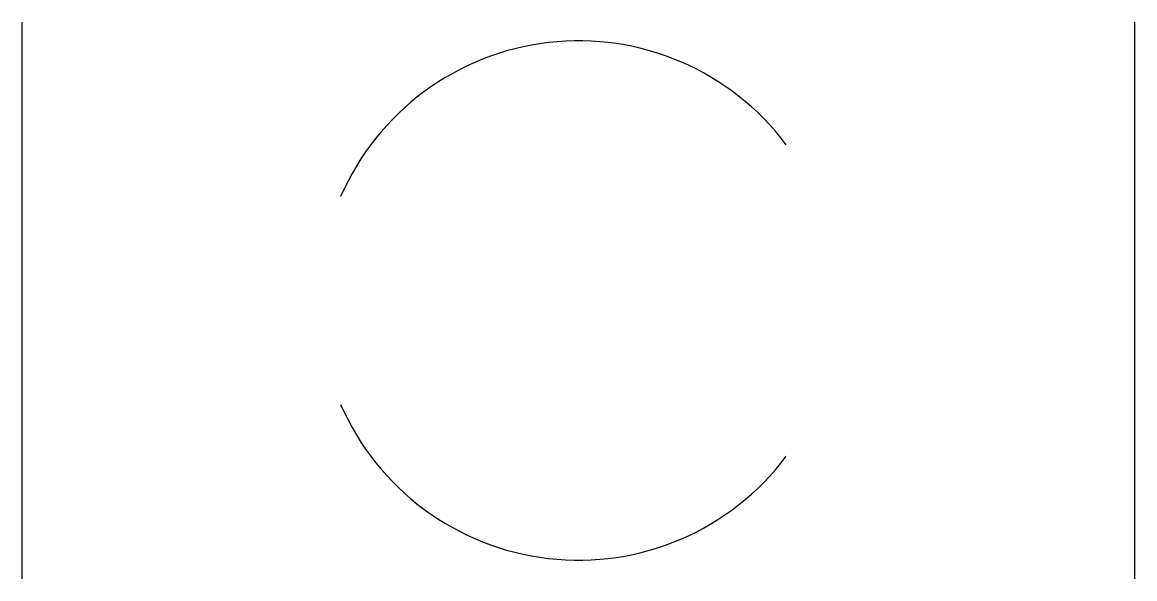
# Model space of a CAD drawing. Header units: millimetres. Extents: x -2888.982 to -2888.742, y 1179.143 to 1179.263.
import ezdxf

# ---------------------------------------------------------------- set-up
doc = ezdxf.new("R2010")
doc.units = ezdxf.units.MM
doc.header["$LTSCALE"] = 10
doc.layers.add('Hds_símbolos', color=2, linetype='Continuous')

msp = doc.modelspace()

# ---------------------------------------------------------------- linework, layer by layer
at = {"layer": 'Hds_símbolos'}
for p, q in [((-2888.981616935619, 1179.14294254268), (-2888.981616935619, 1179.26294254268)), ((-2888.741616935619, 1179.14294254268), (-2888.741616935619, 1179.26294254268))]:
    msp.add_line(p, q, dxfattribs=at)
at = {"layer": 'Hds_símbolos', "color": 2}
for start, end in [(36.8698976462609, 156.4218215217929), (203.5781784782071, 323.1301023537495)]:
    msp.add_arc((-2888.861616935619, 1179.20294254268), 0.05600000000000214, start, end, dxfattribs=at)

doc.saveas('drawing.dxf')
